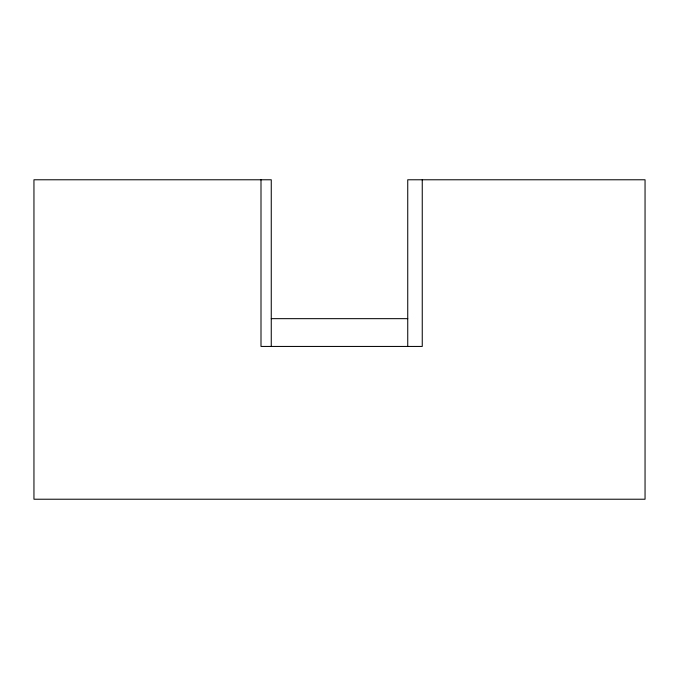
<?xml version="1.0" encoding="UTF-8"?>
<svg xmlns="http://www.w3.org/2000/svg" width="679" height="679" viewBox="0 0 679 679"><rect width="100%" height="100%" fill="white"/><g stroke="black" fill="none" stroke-linecap="round" stroke-linejoin="round"><path stroke-width="1.02" d="M271.261 318.663L407.739 318.663M422.253 179.774L422.253 346.443L260.999 346.443L260.999 179.774M407.739 346.443L407.739 179.774L645.05 179.774L645.05 499.226L33.95 499.226L33.95 179.774L271.261 179.774L271.261 346.443"/></g></svg>
